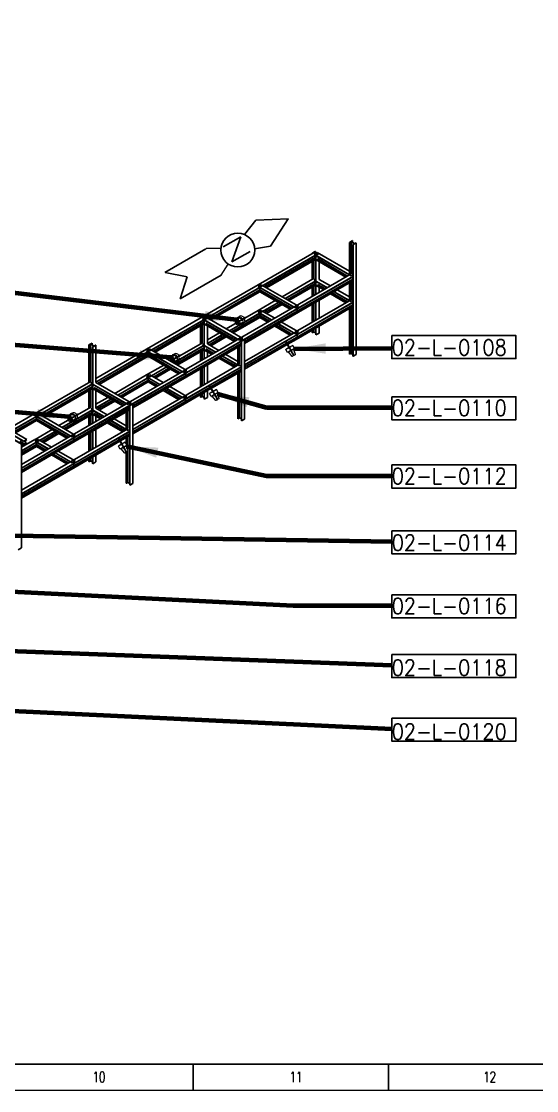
# Model space of a CAD drawing. Header units: inches. Extents: x 19 to 689223, y 34 to 210034.
# Drawn here: x 561533 to 610496, y 34 to 101603 of the extents above; entities that cross this region are included whole.
import ezdxf

# ---------------------------------------------------------------- set-up
doc = ezdxf.new("R2010")
doc.units = ezdxf.units.IN
doc.header["$MEASUREMENT"] = 0
doc.linetypes.add('LIGHTINGLAYOUTPROGRESSUNIT-EMBED 3_DWG$0$HIDDEN2', pattern=[0.1875, 0.125, -0.0625])
for name, color, linetype in [('_Auto', 7, 'Continuous'), ('Default', 7, 'Continuous'), ('LIGHTINGLAYOUTPROGRESSUNIT-EMBED 3_DWG$0$DwgTemplate', 7, 'Continuous')]:
    doc.layers.add(name, color=color, linetype=linetype)
doc.layers.add('Pipe Rack Lighting', color=1, linetype='Continuous', lineweight=5)
doc.styles.add('HZTXT', font='txt_qlt.shx', dxfattribs={"width": 0.7, "bigfont": 'hztxt.shx'})
doc.styles.get("Standard").update_dxf_attribs({"font": 'arial.ttf'})
doc.styles.add('TEG BORDER', font='txt_qlt.shx', dxfattribs={"width": 0.7, "bigfont": 'hztxt.shx'})
doc.dimstyles.new('ANSI_L', dxfattribs={"dimtxt": 0.18, "dimasz": 0.18, "dimexe": 0.18, "dimexo": 0.0625, "dimgap": 0.09, "dimtad": 0, "dimtih": 1, "dimtoh": 1, "dimdec": 4, "dimzin": 0, "dimdsep": 46, "dimtxsty": 'Standard', "dimcen": 0.09, "dimadec": 0, "dimazin": 0, "dimtfac": 1, "dimtdec": 4, "dimtofl": 0, "dimtmove": 0, "dimatfit": 3, "dimfxl": 1, "dimtolj": 1, "dimtzin": 0, "dimarcsym": 0})
doc.dimstyles.new('IED-Dimension-Metric_L', dxfattribs={"dimtxt": 0.18, "dimasz": 0.18, "dimexe": 0.18, "dimexo": 0.0625, "dimgap": 0.09, "dimtad": 0, "dimtih": 1, "dimtoh": 1, "dimdec": 4, "dimzin": 0, "dimdsep": 46, "dimtxsty": 'Standard', "dimcen": 0.09, "dimadec": 0, "dimazin": 0, "dimtfac": 1, "dimtdec": 4, "dimtofl": 0, "dimtmove": 0, "dimatfit": 3, "dimfxl": 1, "dimtolj": 1, "dimtzin": 0, "dimarcsym": 0})

# ---------------------------------------------------------------- blocks, each defined once
blk = doc.blocks.new('TEG BORDER A2')
at = {"linetype": 'Continuous'}
blk.add_line((5, 5), (489, 5), dxfattribs=at)
for p, q in [((371.25, 0), (371.25, 5)), ((408.37, 0), (408.37, 5))]:
    blk.add_line(p, q)
at = {"color": 5, "lineweight": 15}
blk.add_lwpolyline([(0, 420), (594, 420), (594, 0), (0, 0)], close=True, dxfattribs=at)
blk.add_lwpolyline([(5, 415), (589, 415), (589, 5), (5, 5)], close=True)
at = {"char_height": 2, "width": 2, "attachment_point": 7, "style": 'TEG BORDER'}
for s, insert in [('\\pi2.2204e-016;10', (352.17, 1.59)), ('\\pi0.3;11', (389.3, 1.59)), ('\\pi2.2204e-016;12', (426.42, 1.59))]:
    blk.add_mtext(s, dxfattribs=dict(at, insert=insert))

msp = doc.modelspace()

# ---------------------------------------------------------------- linework, layer by layer
at = {"layer": '_Auto', "color": 7, "linetype": 'Continuous'}
for points in [[(596721.8965, 71764.2332), (608530.9858, 71764.2332), (608530.9858, 69569.1112), (596721.8965, 69569.1112)], [(596721.8965, 65953.9299), (608530.9858, 65953.9299), (608530.9858, 63758.8079), (596721.8965, 63758.8079)], [(596721.8965, 59472.3964), (608530.9858, 59472.3964), (608530.9858, 57277.2745), (596721.8965, 57277.2745)], [(596721.8965, 53221.1282), (608530.9858, 53221.1282), (608530.9858, 51026.0062), (596721.8965, 51026.0062)], [(596721.8965, 47139.4434), (608530.9858, 47139.4434), (608530.9858, 44944.3214), (596721.8965, 44944.3214)], [(596721.8965, 41463.5717), (608530.9858, 41463.5717), (608530.9858, 39268.4498), (596721.8965, 39268.4498)], [(596721.8965, 35429.1308), (608530.9858, 35429.1308), (608530.9858, 33234.0089), (596721.8965, 33234.0089)]]:
    msp.add_lwpolyline(points, close=True, dxfattribs=at)
at = {"layer": 'Default', "color": 7, "linetype": 'Continuous'}
for p, q in [((582737.1411, 81355.2403), (583814.6758, 82710.3822)), ((583814.6758, 82710.3822), (586902.327, 82854.7018)), ((585216.2197, 80240.2801), (586897.9605, 82862.2648)), ((580716.1614, 80188.4271), (582371.6343, 81144.2148)), ((583701.3265, 79996.1569), (585216.2197, 80240.2801)), ((579063.6166, 80009.576), (575150.6808, 77750.4415)), ((579086.055, 80014.1565), (580501.1521, 80064.2915)), ((575202.7925, 77747.071), (577283.618, 77341.7534)), ((576617.6619, 75253.0005), (577283.618, 77341.7534)), ((580525.006, 77502.2821), (576620.5304, 75248.0321))]:
    msp.add_line(p, q, dxfattribs=at)
at = {"layer": 'Default', "color": 0, "linetype": 'Continuous'}
for p, q in [((582371.6343, 81144.2148), (581546.2149, 78750.7324)), ((581546.2149, 78750.7324), (583289.1924, 79757.0409))]:
    msp.add_line(p, q, dxfattribs=at)
msp.add_circle((582098.047, 79880.2861), 1607.4611, dxfattribs=at)
at = {"layer": 'LIGHTINGLAYOUTPROGRESSUNIT-EMBED 3_DWG$0$DwgTemplate', "color": 9, "linetype": 'Continuous'}
for p, q in [((592996.3334, 80775.4258), (592704.475, 80606.9213)), ((592704.475, 80606.9213), (592722.4355, 80596.5518)), ((592704.475, 80606.9213), (592704.475, 77507.9881)), ((592722.4355, 80596.5518), (592862.8643, 80677.6284)), ((592722.4355, 77518.3576), (592722.4355, 80596.5518)), ((592862.8643, 80677.6284), (593183.0104, 80492.7919)), ((592862.8643, 77615.7662), (592862.8643, 80677.6284)), ((592873.8651, 80683.9797), (593014.2939, 80765.0563)), ((593194.0112, 80499.1432), (592873.8651, 80683.9797)), ((593014.2939, 80765.0563), (592996.3334, 80775.4258)), ((593014.2939, 80602.9031), (593014.2939, 80765.0563)), ((593183.0104, 80492.7919), (593042.5817, 80411.7153)), ((593042.5817, 80411.7153), (593060.5422, 80401.3458)), ((593042.5817, 69797.2598), (593042.5817, 80411.7153)), ((593060.5422, 80401.3458), (593352.4005, 80569.8503)), ((593060.5422, 69786.8903), (593060.5422, 80401.3458)), ((593334.44, 80580.2198), (593194.0112, 80499.1432)), ((593352.4005, 80569.8503), (593334.44, 80580.2198)), ((593352.4005, 69955.3948), (593352.4005, 80569.8503)), ((589346.9747, 79652.0173), (584043.6739, 76590.1552)), ((589638.833, 79483.5128), (584335.5322, 76421.6507)), ((589492.9039, 79378.5216), (584499.4218, 76495.5334)), ((589460.7995, 79754.8051), (589168.9411, 79586.3006)), ((589168.9411, 79586.3006), (589168.9411, 79549.2296)), ((589168.9411, 79586.3006), (589186.9016, 79575.9311)), ((589186.9016, 79575.9311), (589327.3304, 79657.0077)), ((589186.9016, 79559.5991), (589186.9016, 79575.9311)), ((589327.3304, 79640.6757), (589327.3304, 79657.0077)), ((589327.3304, 79657.0077), (589647.4765, 79472.1712)), ((589338.3312, 79663.359), (589478.76, 79744.4356)), ((589658.4773, 79478.5225), (589338.3312, 79663.359)), ((589346.9747, 79483.5128), (589638.833, 79652.0173)), ((589346.9747, 79652.0173), (589638.833, 79483.5128)), ((589346.9747, 79483.5128), (592882.5086, 77442.2714)), ((589478.76, 79744.4356), (589460.7995, 79754.8051)), ((589478.76, 79582.2824), (589478.76, 79744.4356)), ((589581.2922, 79618.7961), (589478.76, 79677.9931)), ((589492.9039, 79378.5216), (592718.6189, 77516.1541)), ((589647.4765, 79472.1712), (589507.0478, 79391.0946)), ((589507.0478, 75661.9527), (589507.0478, 79391.0946)), ((589507.0478, 79391.0946), (589525.0083, 79380.7251)), ((589525.0083, 79380.7251), (589816.8666, 79549.2296)), ((589525.0083, 75672.3222), (589525.0083, 79380.7251)), ((589638.833, 79652.0173), (592704.475, 77882.0681)), ((589798.9061, 79559.5991), (589658.4773, 79478.5225)), ((589816.8666, 79549.2296), (589798.9061, 79559.5991)), ((589492.9039, 79171.0018), (584679.1392, 76391.7735)), ((589507.0478, 79017.0147), (584819.568, 76310.6969)), ((584837.5285, 76300.3274), (589492.9039, 78988.1097)), ((589168.9411, 78801.0697), (589168.9411, 77099.7399)), ((589186.9016, 77110.1094), (589186.9016, 78811.4392)), ((589327.3304, 77191.1859), (589327.3304, 78892.5158)), ((589352.4751, 79089.9253), (592398.4728, 77331.3177)), ((589492.9039, 79171.0018), (589507.0478, 79162.8359)), ((589492.9039, 78988.1097), (592380.5123, 77320.9482)), ((589665.437, 79071.3898), (592538.9016, 77412.3943)), ((589816.8666, 77099.7399), (589816.8666, 78801.0697)), ((589341.4743, 77199.3519), (586310.9234, 75449.6625)), ((592877.0082, 77607.6002), (587579.2078, 74548.9137)), ((593042.5817, 77366.1851), (587871.0661, 74380.4092)), ((593042.5817, 77345.4461), (587871.0661, 74359.6702)), ((593022.9374, 77523.348), (592882.5086, 77442.2714)), ((584038.1734, 76586.9795), (578740.373, 73528.293)), ((584330.0318, 76418.475), (579032.2313, 73359.7885)), ((584189.603, 76316.6594), (579196.121, 73433.6712)), ((584038.1734, 76586.9795), (584330.0318, 76418.475)), ((584335.5322, 76421.6507), (584043.6739, 76590.1552)), ((584043.6739, 76590.1552), (584043.6739, 76583.8038)), ((584043.6739, 76421.6507), (584335.5322, 76590.1552)), ((584043.6739, 76421.6507), (587579.2078, 74380.4092)), ((584189.603, 76316.6594), (584189.603, 76109.1397)), ((584189.603, 76316.6594), (587415.3181, 74454.292)), ((584335.5322, 76590.1552), (587871.0661, 74548.9137)), ((589507.0478, 76957.9368), (586602.7817, 75281.158)), ((589492.9039, 76929.0318), (586620.7422, 75270.7885)), ((589492.9039, 76721.5121), (586800.4596, 75167.0287)), ((589507.0478, 76567.5249), (586940.8883, 75085.9521)), ((586958.8488, 75075.5826), (589492.9039, 76538.6199)), ((593028.4378, 77129.7604), (587730.6373, 74071.0739)), ((593042.5817, 76975.7732), (587871.0661, 73989.9973)), ((587871.0661, 73969.2583), (593042.5817, 76955.0342)), ((589168.9411, 76351.58), (589168.9411, 75466.7467)), ((589186.9016, 75477.1162), (589186.9016, 76361.9495)), ((589327.3304, 75558.1928), (589327.3304, 76443.026)), ((589346.9747, 77034.0231), (589487.4035, 77115.0997)), ((589346.9747, 77034.0231), (590615.2591, 76301.7788)), ((589352.4751, 76640.4355), (590277.1525, 76106.5728)), ((589492.9039, 76929.0318), (590597.2986, 76291.4093)), ((589492.9039, 76721.5121), (589507.0478, 76713.3461)), ((589492.9039, 76538.6199), (590259.192, 76096.2033)), ((589665.437, 76621.9), (590417.5812, 76187.6494)), ((589816.8666, 77099.7399), (590907.1174, 76470.2832)), ((589816.8666, 75840.8266), (589816.8666, 76351.58)), ((592704.475, 76759.8282), (592704.475, 75058.4984)), ((592722.4355, 75068.8679), (592722.4355, 76770.1977)), ((592862.8643, 75166.2765), (592862.8643, 76851.2743)), ((584189.603, 76109.1397), (579375.8384, 73329.9114)), ((584330.0318, 76028.0631), (579516.2671, 73248.8348)), ((579534.2276, 73238.4653), (584189.603, 75926.2475)), ((584049.1743, 76028.0631), (587095.172, 74269.4555)), ((584189.603, 76109.1397), (584330.0318, 76028.0631)), ((584189.603, 76109.1397), (587235.6007, 74350.5321)), ((584189.603, 75926.2475), (587077.2114, 74259.086)), ((590907.1174, 75722.1233), (592380.5123, 74871.4584)), ((590925.0779, 75732.4929), (592398.4728, 74881.8279)), ((591065.5067, 75813.5694), (592538.9016, 74962.9045)), ((591245.2241, 75917.3293), (592718.6189, 75066.6644)), ((591263.1846, 75927.6988), (592882.5086, 74992.7817)), ((591555.0429, 76096.2033), (592704.475, 75432.5783)), ((587573.7073, 74545.738), (582275.9069, 71487.0515)), ((587865.5657, 74377.2336), (582567.7652, 71318.547)), ((587865.5657, 74356.4945), (582731.6549, 71392.4298)), ((585662.9979, 75075.5826), (584043.6739, 74140.6654)), ((585954.8562, 74907.0781), (584335.5322, 73972.1609)), ((585972.8167, 74896.7086), (584499.4218, 74046.0437)), ((586152.5341, 74792.9487), (584679.1392, 73942.2838)), ((586292.9628, 74711.8721), (584819.568, 73861.2072)), ((584837.5285, 73850.8377), (586310.9234, 74701.5026)), ((587573.7073, 74545.738), (587865.5657, 74377.2336)), ((592877.0082, 75158.1105), (587579.2078, 72099.424)), ((587871.0661, 74380.4092), (587579.2078, 74548.9137)), ((587871.0661, 74548.9137), (587579.2078, 74380.4092)), ((587725.1369, 74275.418), (587725.1369, 74067.8982)), ((593028.4378, 74680.2706), (587730.6373, 71621.5841)), ((587730.6373, 74071.0739), (587730.6373, 74278.5936)), ((587865.5657, 74377.2336), (587865.5657, 74356.4945)), ((587865.5657, 74362.8459), (587871.0661, 74359.6702)), ((593042.5817, 74916.6954), (587871.0661, 71930.9195)), ((593042.5817, 74895.9564), (587871.0661, 71910.1805)), ((593042.5817, 74526.2835), (587871.0661, 71540.5076)), ((587871.0661, 71519.7685), (593042.5817, 74505.5445)), ((587871.0661, 74359.6702), (587871.0661, 74380.4092)), ((589168.9411, 74718.5868), (589168.9411, 73017.2569)), ((589186.9016, 73027.6265), (589186.9016, 74728.9563)), ((589327.3304, 73108.703), (589327.3304, 74810.0329)), ((589507.0478, 73212.4629), (589507.0478, 74913.7928)), ((589525.0083, 73222.8324), (589525.0083, 74924.1623)), ((589816.8666, 73391.3369), (589816.8666, 75092.6667)), ((592704.475, 74310.3385), (592704.475, 69992.4658)), ((592722.4355, 69982.0963), (592722.4355, 74320.708)), ((592862.8643, 70063.1728), (592862.8643, 74401.7846)), ((593022.9374, 75073.8582), (592882.5086, 74992.7817)), ((578740.373, 73528.293), (573437.0721, 70466.4308)), ((579032.2313, 73359.7885), (573728.9305, 70297.9263)), ((578886.3022, 73254.7972), (573892.8201, 70371.809)), ((578854.1977, 73631.0807), (578562.3394, 73462.5762)), ((578562.3394, 73462.5762), (578580.2999, 73452.2067)), ((578562.3394, 73462.5762), (578562.3394, 73425.5052)), ((578580.2999, 73452.2067), (578720.7287, 73533.2833)), ((578580.2999, 73435.8747), (578580.2999, 73452.2067)), ((578720.7287, 73533.2833), (579040.8748, 73348.4468)), ((578720.7287, 73516.9513), (578720.7287, 73533.2833)), ((578731.7295, 73539.6346), (578872.1583, 73620.7112)), ((579051.8756, 73354.7982), (578731.7295, 73539.6346)), ((578740.373, 73359.7885), (579032.2313, 73528.293)), ((579032.2313, 73359.7885), (578740.373, 73528.293)), ((578740.373, 73528.293), (579032.2313, 73359.7885)), ((578740.373, 73359.7885), (582275.9069, 71318.547)), ((578872.1583, 73620.7112), (578854.1977, 73631.0807)), ((578872.1583, 73604.3792), (578872.1583, 73620.7112)), ((578886.3022, 73254.7972), (582112.0172, 71392.4298)), ((579040.8748, 73348.4468), (578900.4461, 73267.3703)), ((578900.4461, 69538.2283), (578900.4461, 73267.3703)), ((578900.4461, 73267.3703), (578918.4066, 73257.0008)), ((578918.4066, 73257.0008), (579210.2649, 73425.5052)), ((578918.4066, 69548.5978), (578918.4066, 73257.0008)), ((579032.2313, 73528.293), (582567.7652, 71487.0515)), ((579192.3044, 73435.8747), (579051.8756, 73354.7982)), ((579210.2649, 73425.5052), (579192.3044, 73435.8747)), ((584038.1734, 74137.4897), (581007.6225, 72387.8003)), ((584330.0318, 73968.9853), (581299.4808, 72219.2959)), ((584189.603, 73867.1697), (581317.4413, 72208.9264)), ((584189.603, 73659.6499), (581497.1587, 72105.1665)), ((584330.0318, 73578.5733), (581637.5875, 72024.0899)), ((581655.548, 72013.7204), (584189.603, 73476.7577)), ((587725.1369, 74067.8982), (582745.7988, 71193.076)), ((587865.5657, 73986.8216), (582745.7988, 71030.9229)), ((582745.7988, 71010.1838), (587865.5657, 73966.0826)), ((584038.1734, 74137.4897), (584330.0318, 73968.9853)), ((584335.5322, 73972.1609), (584043.6739, 74140.6654)), ((584043.6739, 74140.6654), (584043.6739, 74134.3141)), ((584043.6739, 73972.1609), (584335.5322, 74140.6654)), ((584043.6739, 73972.1609), (585311.9583, 73239.9166)), ((584049.1743, 73578.5733), (584973.8516, 73044.7106)), ((584189.603, 73867.1697), (584189.603, 73659.6499)), ((584189.603, 73867.1697), (585293.9977, 73229.5471)), ((584189.603, 73659.6499), (584330.0318, 73578.5733)), ((584189.603, 73659.6499), (585114.2804, 73125.7872)), ((584189.603, 73476.7577), (584955.8911, 73034.3411)), ((584335.5322, 74140.6654), (585603.8166, 73408.4211)), ((587725.1369, 74067.8982), (587865.5657, 73986.8216)), ((587871.0661, 73989.9973), (587730.6373, 74071.0739)), ((587865.5657, 73986.8216), (587865.5657, 73966.0826)), ((587865.5657, 73972.4339), (587871.0661, 73969.2583)), ((587871.0661, 73969.2583), (587871.0661, 73989.9973)), ((578886.3022, 73047.2775), (574072.5375, 70268.0492)), ((578900.4461, 72893.2903), (574212.9663, 70186.9726)), ((574230.9268, 70176.6031), (578886.3022, 72864.3853)), ((578562.3394, 72677.3453), (578562.3394, 70976.0155)), ((578580.2999, 70986.385), (578580.2999, 72687.7148)), ((578720.7287, 71067.4616), (578720.7287, 72768.7914)), ((578745.8734, 72966.2009), (581791.8711, 71207.5933)), ((578886.3022, 73047.2775), (578900.4461, 73039.1115)), ((578886.3022, 72864.3853), (581773.9106, 71197.2238)), ((579058.8353, 72947.6654), (581932.2998, 71288.6699)), ((579210.2649, 70976.0155), (579210.2649, 72677.3453)), ((585603.8166, 72660.2612), (587077.2114, 71809.5962)), ((585621.7771, 72670.6307), (587095.172, 71819.9658)), ((585762.2058, 72751.7073), (587235.6007, 71901.0423)), ((585941.9232, 72855.4671), (587415.3181, 72004.8022)), ((585959.8837, 72865.8366), (587579.2078, 71930.9195)), ((586251.7421, 73034.3411), (587871.0661, 72099.424)), ((589168.9411, 72269.097), (589168.9411, 72033.7072)), ((589186.9016, 72023.3377), (589186.9016, 72279.4666)), ((589327.3304, 72104.4143), (589327.3304, 72360.5431)), ((589507.0478, 71838.5012), (589507.0478, 72464.303)), ((589525.0083, 71828.1317), (589525.0083, 72474.6725)), ((589816.8666, 71996.6362), (589816.8666, 72643.177)), ((582275.9069, 71487.0515), (576972.606, 68425.1893)), ((582567.7652, 71318.547), (577264.4644, 68256.6849)), ((582435.98, 71221.7218), (577264.4644, 68235.9458)), ((580359.697, 72013.7204), (579210.2649, 71350.0954)), ((580651.5553, 71845.2159), (579210.2649, 71013.0865)), ((580669.5159, 71834.8464), (579210.2649, 70992.3475)), ((580849.2332, 71731.0865), (579375.8384, 70880.4216)), ((580989.662, 71650.0099), (579516.2671, 70799.345)), ((579534.2276, 70788.9755), (581007.6225, 71639.6404)), ((582389.7316, 71589.8393), (582097.8733, 71421.3348)), ((582097.8733, 71421.3348), (582097.8733, 71384.2638)), ((582097.8733, 71421.3348), (582115.8338, 71410.9653)), ((582115.8338, 71410.9653), (582256.2626, 71492.0418)), ((582115.8338, 71394.6333), (582115.8338, 71410.9653)), ((582256.2626, 71492.0418), (582576.4087, 71307.2054)), ((582267.2634, 71498.3932), (582407.6922, 71579.4697)), ((582587.4095, 71313.5567), (582267.2634, 71498.3932)), ((582567.7652, 71487.0515), (582275.9069, 71318.547)), ((582567.7652, 71318.547), (582275.9069, 71487.0515)), ((582275.9069, 71487.0515), (582567.7652, 71318.547)), ((582407.6922, 71579.4697), (582389.7316, 71589.8393)), ((582576.4087, 71307.2054), (582435.98, 71226.1288)), ((582435.98, 71226.1288), (582453.9405, 71215.7593)), ((582435.98, 63673.5354), (582435.98, 71226.1288)), ((582453.9405, 71215.7593), (582745.7988, 71384.2638)), ((582453.9405, 63663.1659), (582453.9405, 71215.7593)), ((582727.8383, 71394.6333), (582587.4095, 71313.5567)), ((582745.7988, 71384.2638), (582727.8383, 71394.6333)), ((587573.7073, 72096.2483), (582745.7988, 69308.854)), ((587865.5657, 71927.7438), (582745.7988, 68971.845)), ((587865.5657, 71907.0048), (582745.7988, 68951.106)), ((582745.7988, 63831.6704), (582745.7988, 71384.2638)), ((587725.1369, 71618.4085), (586775.3882, 71070.0708)), ((587865.5657, 71537.3319), (586845.6026, 70948.4559)), ((586854.5829, 70932.9017), (587865.5657, 71516.5929)), ((587573.7073, 72096.2483), (587865.5657, 71927.7438)), ((587871.0661, 71930.9195), (587579.2078, 72099.424)), ((587871.0661, 72099.424), (587579.2078, 71930.9195)), ((587725.1369, 71825.9282), (587725.1369, 71618.4085)), ((587725.1369, 71618.4085), (587865.5657, 71537.3319)), ((587730.6373, 71621.5841), (587730.6373, 71829.1039)), ((587871.0661, 71540.5076), (587730.6373, 71621.5841)), ((587865.5657, 71927.7438), (587865.5657, 71907.0048)), ((587865.5657, 71913.3561), (587871.0661, 71910.1805)), ((587865.5657, 71537.3319), (587865.5657, 71516.5929)), ((587865.5657, 71522.9442), (587871.0661, 71519.7685)), ((587871.0661, 71910.1805), (587871.0661, 71930.9195)), ((587871.0661, 71519.7685), (587871.0661, 71540.5076)), ((589186.9016, 72023.3377), (589168.9411, 72033.7072)), ((589327.3304, 72104.4143), (589186.9016, 72023.3377)), ((589507.0478, 72000.6544), (589327.3304, 72104.4143)), ((589525.0083, 71828.1317), (589507.0478, 71838.5012)), ((589816.8666, 71996.6362), (589525.0083, 71828.1317)), ((568247.596, 71038.7041), (567955.7377, 70870.1996)), ((567955.7377, 70870.1996), (567973.6982, 70859.8301)), ((567955.7377, 70870.1996), (567955.7377, 67301.7809)), ((567973.6982, 70859.8301), (568114.127, 70940.9067)), ((567973.6982, 67312.1504), (567973.6982, 70859.8301)), ((568114.127, 67393.227), (568114.127, 70940.9067)), ((568114.127, 70940.9067), (568434.2731, 70756.0702)), ((568125.1278, 70947.258), (568265.5565, 71028.3346)), ((568445.2739, 70762.4215), (568125.1278, 70947.258)), ((568265.5565, 71028.3346), (568247.596, 71038.7041)), ((568265.5565, 70866.1814), (568265.5565, 71028.3346)), ((568434.2731, 70756.0702), (568293.8443, 70674.9936)), ((568293.8443, 70674.9936), (568311.8049, 70664.6241)), ((568293.8443, 63414.5039), (568293.8443, 70674.9936)), ((568311.8049, 70664.6241), (568603.6632, 70833.1286)), ((568311.8049, 63424.8734), (568311.8049, 70664.6241)), ((568585.7027, 70843.4981), (568445.2739, 70762.4215)), ((568603.6632, 70833.1286), (568585.7027, 70843.4981)), ((568603.6632, 67301.7809), (568603.6632, 70833.1286)), ((573431.5717, 70463.2551), (568603.6632, 67675.8608)), ((573723.4301, 70294.7507), (568603.6632, 67338.8519)), ((573583.0013, 70192.9351), (568603.6632, 67318.1129)), ((573431.5717, 70463.2551), (573723.4301, 70294.7507)), ((573437.0721, 70297.9263), (573728.9305, 70466.4308)), ((573437.0721, 70466.4308), (573437.0721, 70460.0795)), ((573728.9305, 70297.9263), (573437.0721, 70466.4308)), ((573437.0721, 70297.9263), (576972.606, 68256.6849)), ((573583.0013, 70192.9351), (573583.0013, 69985.4153)), ((573583.0013, 70192.9351), (576808.7164, 68330.5676)), ((573728.9305, 70466.4308), (577264.4644, 68425.1893)), ((578734.8726, 71075.6276), (575704.3216, 69325.9382)), ((578900.4461, 70834.2125), (575996.18, 69157.4337)), ((578886.3022, 70805.3075), (576014.1405, 69147.0642)), ((578886.3022, 70597.7877), (576193.8579, 69043.3043)), ((578900.4461, 70443.8006), (576334.2866, 68962.2277)), ((576352.2471, 68951.8582), (578886.3022, 70414.8956)), ((582421.8361, 71006.036), (577124.0356, 67947.3495)), ((582435.98, 70852.0489), (577264.4644, 67866.2729)), ((577264.4644, 67845.5339), (582435.98, 70831.3098)), ((578562.3394, 70227.8556), (578562.3394, 69343.0223)), ((578580.2999, 69353.3918), (578580.2999, 70238.2251)), ((578720.7287, 69434.4684), (578720.7287, 70319.3017)), ((578757.0766, 70900.6549), (578897.5054, 70981.7315)), ((578757.0766, 70900.6549), (580008.6574, 70178.0544)), ((578757.0766, 70510.243), (578897.5054, 70591.3196)), ((578757.0766, 70510.243), (579670.5508, 69982.8484)), ((578886.3022, 70805.3075), (579990.6969, 70167.6849)), ((578886.3022, 70414.8956), (579652.5902, 69972.4789)), ((578897.5054, 70591.3196), (578897.5054, 70798.8393)), ((578897.5054, 70591.3196), (578900.4461, 70589.6218)), ((579058.8353, 70498.1757), (579810.9795, 70063.925)), ((579210.2649, 70976.0155), (580300.5157, 70346.5589)), ((579210.2649, 69717.1023), (579210.2649, 70227.8556)), ((582097.8733, 70636.1039), (582097.8733, 68934.774)), ((582115.8338, 68945.1436), (582115.8338, 70646.4734)), ((582256.2626, 69042.5521), (582256.2626, 70727.55)), ((586720.3956, 71038.3208), (582745.7988, 68743.5863)), ((586790.61, 70916.7059), (582745.7988, 68581.4331)), ((582745.7988, 68560.6941), (586799.5902, 70901.1517)), ((573583.0013, 69985.4153), (568769.2367, 67206.187)), ((573723.4301, 69904.3387), (568909.6654, 67125.1104)), ((568927.6259, 67114.7409), (573583.0013, 69802.5231)), ((573442.5725, 69904.3387), (576488.5702, 68145.7311)), ((573583.0013, 69985.4153), (573723.4301, 69904.3387)), ((573583.0013, 69985.4153), (576628.999, 68226.8077)), ((573583.0013, 69802.5231), (576470.6097, 68135.3616)), ((580300.5157, 69598.399), (581773.9106, 68747.7341)), ((580318.4762, 69608.7685), (581791.8711, 68758.1036)), ((580458.905, 69689.8451), (581932.2998, 68839.1802)), ((580638.6224, 69793.605), (582112.0172, 68942.94)), ((580656.5829, 69803.9745), (582275.9069, 68869.0573)), ((580948.4412, 69972.4789), (582097.8733, 69308.854)), ((592722.4355, 69982.0963), (592704.475, 69992.4658)), ((592862.8643, 70063.1728), (592722.4355, 69982.0963)), ((593042.5817, 69959.413), (592862.8643, 70063.1728)), ((593060.5422, 69786.8903), (593042.5817, 69797.2598)), ((593352.4005, 69955.3948), (593060.5422, 69786.8903)), ((576967.1056, 68422.0137), (571669.3052, 65363.3272)), ((577258.964, 68253.5092), (571961.1635, 65194.8227)), ((577258.964, 68232.7702), (572125.0532, 65268.7054)), ((575056.3962, 68951.8582), (573437.0721, 68016.9411)), ((575348.2545, 68783.3537), (573728.9305, 67848.4366)), ((575366.215, 68772.9842), (573892.8201, 67922.3193)), ((575545.9324, 68669.2244), (574072.5375, 67818.5594)), ((575686.3611, 68588.1478), (574212.9663, 67737.4829)), ((574230.9268, 67727.1133), (575704.3216, 68577.7783)), ((576967.1056, 68422.0137), (577258.964, 68253.5092)), ((582270.4065, 69034.3861), (576972.606, 65975.6996)), ((577264.4644, 68425.1893), (576972.606, 68256.6849)), ((577264.4644, 68256.6849), (576972.606, 68425.1893)), ((577118.5352, 68151.6936), (577118.5352, 67944.1739)), ((577124.0356, 67947.3495), (577124.0356, 68154.8693)), ((577258.964, 68253.5092), (577258.964, 68232.7702)), ((577258.964, 68239.1215), (577264.4644, 68235.9458)), ((582435.98, 68792.971), (577264.4644, 65807.1951)), ((582435.98, 68772.232), (577264.4644, 65786.4561)), ((577264.4644, 68235.9458), (577264.4644, 68256.6849)), ((578562.3394, 68594.8624), (578562.3394, 66893.5326)), ((578580.2999, 66903.9021), (578580.2999, 68605.2319)), ((578720.7287, 66984.9787), (578720.7287, 68686.3085)), ((578900.4461, 67088.7386), (578900.4461, 68790.0684)), ((578918.4066, 67099.1081), (578918.4066, 68800.4379)), ((579210.2649, 67267.6125), (579210.2649, 68968.9424)), ((582421.8361, 68556.5463), (579527.5437, 66885.5258)), ((582435.98, 68402.5591), (579597.7581, 66763.911)), ((579606.7384, 66748.3567), (582435.98, 68381.8201)), ((582097.8733, 68186.6141), (582097.8733, 63868.7414)), ((582115.8338, 63858.3719), (582115.8338, 68196.9837)), ((582256.2626, 63939.4485), (582256.2626, 68278.0602)), ((582416.3357, 68950.1339), (582275.9069, 68869.0573)), ((568128.2709, 67401.393), (562830.4704, 64342.7064)), ((568293.8443, 67159.9779), (563122.3287, 64174.202)), ((568279.7004, 67131.0729), (563286.2184, 64248.0847)), ((568133.7713, 67236.0641), (568274.2, 67317.1407)), ((568133.7713, 67236.0641), (571669.3052, 65194.8227)), ((568279.7004, 67131.0729), (571505.4155, 65268.7054)), ((568603.6632, 67301.7809), (571961.1635, 65363.3272)), ((573431.5717, 68013.7654), (570401.0208, 66264.076)), ((573723.4301, 67845.2609), (570692.8791, 66095.5715)), ((573583.0013, 67743.4453), (570710.8396, 66085.202)), ((573583.0013, 67535.9256), (570890.557, 65981.4421)), ((573723.4301, 67454.849), (571030.9858, 65900.3655)), ((571048.9463, 65889.996), (573583.0013, 67353.0334)), ((577118.5352, 67944.1739), (572139.1971, 65069.3517)), ((577258.964, 67863.0973), (572139.1971, 64907.1985)), ((572139.1971, 64886.4595), (577258.964, 67842.3583)), ((573431.5717, 68013.7654), (573723.4301, 67845.2609)), ((573728.9305, 67848.4366), (573437.0721, 68016.9411)), ((573437.0721, 68016.9411), (573437.0721, 68010.5897)), ((573437.0721, 67848.4366), (573728.9305, 68016.9411)), ((573437.0721, 67848.4366), (574705.3565, 67116.1922)), ((573442.5725, 67454.849), (574367.2499, 66920.9863)), ((573583.0013, 67743.4453), (574687.396, 67105.8227)), ((573583.0013, 67743.4453), (573583.0013, 67535.9256)), ((573583.0013, 67535.9256), (574507.6786, 67002.0628)), ((573583.0013, 67535.9256), (573723.4301, 67454.849)), ((573583.0013, 67353.0334), (574349.2894, 66910.6168)), ((573728.9305, 68016.9411), (574997.2149, 67284.6967)), ((577118.5352, 67944.1739), (577258.964, 67863.0973)), ((577264.4644, 67866.2729), (577124.0356, 67947.3495)), ((577258.964, 67863.0973), (577258.964, 67842.3583)), ((577258.964, 67848.7096), (577264.4644, 67845.5339)), ((577264.4644, 67845.5339), (577264.4644, 67866.2729)), ((568279.7004, 66923.5531), (563465.9358, 64144.3248)), ((568293.8443, 66769.566), (563606.3646, 64063.2482)), ((563624.3251, 64052.8787), (568279.7004, 66740.661)), ((567955.7377, 66553.621), (567955.7377, 64852.2911)), ((567973.6982, 64862.6606), (567973.6982, 66563.9905)), ((568114.127, 64943.7372), (568114.127, 66645.0671)), ((568139.2717, 66842.4766), (571185.2694, 65083.869)), ((568279.7004, 66923.5531), (568293.8443, 66915.3871)), ((568279.7004, 66740.661), (571167.3089, 65073.4995)), ((568452.2336, 66823.9411), (571325.6981, 65164.9455)), ((568603.6632, 64852.2911), (568603.6632, 66553.621)), ((574997.2149, 66536.5368), (576470.6097, 65685.8719)), ((575015.1754, 66546.9063), (576488.5702, 65696.2414)), ((575155.6041, 66627.9829), (576628.999, 65777.318)), ((575335.3215, 66731.7428), (576808.7164, 65881.0779)), ((575353.282, 66742.1123), (576972.606, 65807.1951)), ((575645.1403, 66910.6168), (577264.4644, 65975.6996)), ((579472.5511, 66853.7758), (577124.0356, 65497.8598)), ((579542.7655, 66732.161), (577264.4644, 65416.7832)), ((577264.4644, 65396.0442), (579551.7457, 66716.6067)), ((578562.3394, 66145.3727), (578562.3394, 65909.9829)), ((578580.2999, 65899.6133), (578580.2999, 66155.7422)), ((578720.7287, 65980.6899), (578720.7287, 66236.8188)), ((578900.4461, 65714.7769), (578900.4461, 66340.5787)), ((578918.4066, 65704.4074), (578918.4066, 66350.9482)), ((579210.2649, 65872.9119), (579210.2649, 66519.4526)), ((571669.3052, 65363.3272), (566366.0043, 62301.465)), ((571961.1635, 65194.8227), (566657.8627, 62132.9605)), ((571829.3782, 65097.9974), (566657.8627, 62112.2215)), ((569753.0953, 65889.996), (568603.6632, 65226.3711)), ((570044.9536, 65721.4916), (568603.6632, 64889.3621)), ((570062.9141, 65711.122), (568603.6632, 64868.6231)), ((570242.6315, 65607.3622), (568769.2367, 64756.6973)), ((570383.0603, 65526.2856), (568909.6654, 64675.6207)), ((568927.6259, 64665.2512), (570401.0208, 65515.9161)), ((571783.1299, 65466.1149), (571491.2716, 65297.6104)), ((571491.2716, 65297.6104), (571491.2716, 65260.5394)), ((571491.2716, 65297.6104), (571509.2321, 65287.2409)), ((571509.2321, 65287.2409), (571649.6609, 65368.3175)), ((571509.2321, 65270.9089), (571509.2321, 65287.2409)), ((571649.6609, 65368.3175), (571969.807, 65183.481)), ((571660.6617, 65374.6688), (571801.0904, 65455.7454)), ((571980.8078, 65189.8324), (571660.6617, 65374.6688)), ((571961.1635, 65194.8227), (571669.3052, 65363.3272)), ((571961.1635, 65363.3272), (571669.3052, 65194.8227)), ((571669.3052, 65363.3272), (571961.1635, 65194.8227)), ((571801.0904, 65455.7454), (571783.1299, 65466.1149)), ((571969.807, 65183.481), (571829.3782, 65102.4045)), ((571829.3782, 65102.4045), (571847.3388, 65092.035)), ((571829.3782, 57549.8111), (571829.3782, 65102.4045)), ((571847.3388, 65092.035), (572139.1971, 65260.5394)), ((571847.3388, 57539.4416), (571847.3388, 65092.035)), ((572121.2366, 65270.9089), (571980.8078, 65189.8324)), ((572139.1971, 65260.5394), (572121.2366, 65270.9089)), ((576967.1056, 65972.5239), (572139.1971, 63185.1296)), ((577258.964, 65804.0195), (572139.1971, 62848.1207)), ((577258.964, 65783.2804), (572139.1971, 62827.3817)), ((577118.5352, 65494.6841), (572139.1971, 62619.8619)), ((577258.964, 65413.6075), (572139.1971, 62457.7088)), ((572139.1971, 62436.9697), (577258.964, 65392.8685)), ((572139.1971, 57707.9461), (572139.1971, 65260.5394)), ((576967.1056, 65972.5239), (577258.964, 65804.0195)), ((577264.4644, 65807.1951), (576972.606, 65975.6996)), ((577264.4644, 65975.6996), (576972.606, 65807.1951)), ((577118.5352, 65702.2039), (577118.5352, 65494.6841)), ((577118.5352, 65494.6841), (577258.964, 65413.6075)), ((577124.0356, 65497.8598), (577124.0356, 65705.3795)), ((577264.4644, 65416.7832), (577124.0356, 65497.8598)), ((577258.964, 65804.0195), (577258.964, 65783.2804)), ((577258.964, 65789.6318), (577264.4644, 65786.4561)), ((577258.964, 65413.6075), (577258.964, 65392.8685)), ((577258.964, 65399.2198), (577264.4644, 65396.0442)), ((577264.4644, 65786.4561), (577264.4644, 65807.1951)), ((577264.4644, 65396.0442), (577264.4644, 65416.7832)), ((578580.2999, 65899.6133), (578562.3394, 65909.9829)), ((578720.7287, 65980.6899), (578580.2999, 65899.6133)), ((578900.4461, 65876.9301), (578720.7287, 65980.6899)), ((578918.4066, 65704.4074), (578900.4461, 65714.7769)), ((579210.2649, 65872.9119), (578918.4066, 65704.4074)), ((562824.97, 64339.5308), (560324.7492, 62896.0276)), ((563116.8283, 64171.0263), (560616.6075, 62727.5231)), ((562976.3996, 64069.2107), (560634.568, 62717.1536)), ((562824.97, 64339.5308), (563116.8283, 64171.0263)), ((562830.4704, 64174.202), (563122.3287, 64342.7064)), ((562830.4704, 64342.7064), (562830.4704, 64336.3551)), ((563122.3287, 64174.202), (562830.4704, 64342.7064)), ((562830.4704, 64174.202), (566366.0043, 62132.9605)), ((562976.3996, 64069.2107), (562976.3996, 63861.691)), ((562976.3996, 64069.2107), (566202.1147, 62206.8432)), ((563122.3287, 64342.7064), (566657.8627, 62301.465)), ((568128.2709, 64951.9032), (565097.7199, 63202.2138)), ((568293.8443, 64710.4881), (565389.5783, 63033.7093)), ((568279.7004, 64681.5831), (565407.5388, 63023.3398)), ((568279.7004, 64474.0634), (565587.2561, 62919.5799)), ((568293.8443, 64320.0762), (565727.6849, 62838.5034)), ((565745.6454, 62828.1339), (568279.7004, 64291.1712)), ((571815.2343, 64882.3117), (566517.4339, 61823.6252)), ((571829.3782, 64728.3245), (566657.8627, 61742.5486)), ((566657.8627, 61721.8096), (571829.3782, 64707.5855)), ((567955.7377, 64104.1312), (567955.7377, 63219.298)), ((567973.6982, 63229.6675), (567973.6982, 64114.5007)), ((568114.127, 63310.7441), (568114.127, 64195.5773)), ((568150.4749, 64776.9305), (568290.9037, 64858.0071)), ((568150.4749, 64776.9305), (569402.0557, 64054.3301)), ((568150.4749, 64386.5186), (568290.9037, 64467.5952)), ((568150.4749, 64386.5186), (569063.949, 63859.1241)), ((568279.7004, 64681.5831), (569384.0952, 64043.9605)), ((568279.7004, 64291.1712), (569045.9885, 63848.7546)), ((568290.9037, 64467.5952), (568290.9037, 64675.115)), ((568290.9037, 64467.5952), (568293.8443, 64465.8974)), ((568452.2336, 64374.4513), (569204.3778, 63940.2007)), ((568603.6632, 64852.2911), (569693.914, 64222.8345)), ((568603.6632, 63593.3779), (568603.6632, 64104.1312)), ((571491.2716, 64512.3795), (571491.2716, 62811.0497)), ((571509.2321, 62821.4192), (571509.2321, 64522.749)), ((571649.6609, 62918.8277), (571649.6609, 64603.8256)), ((562976.3996, 63861.691), (560814.2854, 62613.3937)), ((563116.8283, 63780.6144), (560954.7141, 62532.3171)), ((560972.6746, 62521.9476), (562976.3996, 63678.7988)), ((562835.9708, 63780.6144), (565881.9685, 62022.0068)), ((562976.3996, 63861.691), (563116.8283, 63780.6144)), ((562976.3996, 63861.691), (566022.3973, 62103.0834)), ((562976.3996, 63678.7988), (565864.008, 62011.6373)), ((569693.914, 63474.6746), (571167.3089, 62624.0097)), ((569711.8745, 63485.0441), (571185.2694, 62634.3792)), ((569852.3033, 63566.1207), (571325.6981, 62715.4558)), ((570032.0206, 63669.8806), (571505.4155, 62819.2157)), ((570049.9812, 63680.2501), (571669.3052, 62745.3329)), ((570341.8395, 63848.7546), (571491.2716, 63185.1296)), ((582115.8338, 63858.3719), (582097.8733, 63868.7414)), ((582256.2626, 63939.4485), (582115.8338, 63858.3719)), ((582435.98, 63835.6886), (582256.2626, 63939.4485)), ((582453.9405, 63663.1659), (582435.98, 63673.5354)), ((582745.7988, 63831.6704), (582453.9405, 63663.1659)), ((560002.0433, 62745.3329), (561769.8103, 61724.7122)), ((560002.0433, 62724.5939), (561769.8103, 61703.9732)), ((560002.0433, 62354.921), (561769.8103, 61334.3003)), ((560002.0433, 62334.182), (561769.8103, 61313.5613)), ((560293.9016, 62913.8374), (562061.6686, 61893.2167)), ((566360.5039, 62298.2893), (561532.5954, 59510.895)), ((566652.3622, 62129.7848), (561532.5954, 59173.8861)), ((566652.3622, 62109.0458), (561532.5954, 59153.1471)), ((564449.7944, 62828.1339), (562830.4704, 61893.2167)), ((564741.6528, 62659.6294), (563122.3287, 61724.7122)), ((564759.6133, 62649.2599), (563286.2184, 61798.595)), ((564939.3307, 62545.5), (563465.9358, 61694.8351)), ((565079.7594, 62464.4234), (563606.3646, 61613.7585)), ((563624.3251, 61603.389), (565097.7199, 62454.0539)), ((566360.5039, 62298.2893), (566652.3622, 62129.7848)), ((571663.8048, 62910.6618), (566366.0043, 59851.9752)), ((566657.8627, 62301.465), (566366.0043, 62132.9605)), ((566657.8627, 62132.9605), (566366.0043, 62301.465)), ((566511.9335, 62027.9693), (566511.9335, 61820.4495)), ((566517.4339, 61823.6252), (566517.4339, 62031.1449)), ((566652.3622, 62129.7848), (566652.3622, 62109.0458)), ((566652.3622, 62115.3972), (566657.8627, 62112.2215)), ((571829.3782, 62669.2467), (566657.8627, 59683.4708)), ((571829.3782, 62648.5077), (566657.8627, 59662.7318)), ((566657.8627, 62112.2215), (566657.8627, 62132.9605)), ((567955.7377, 62471.1381), (567955.7377, 60769.8082)), ((567973.6982, 60780.1777), (567973.6982, 62481.5076)), ((568114.127, 60861.2543), (568114.127, 62562.5842)), ((568293.8443, 60965.0142), (568293.8443, 62666.344)), ((568311.8049, 60975.3837), (568311.8049, 62676.7135)), ((568603.6632, 61143.8882), (568603.6632, 62845.218)), ((571815.2343, 62432.8219), (570865.4857, 61884.4843)), ((571829.3782, 62278.8348), (570935.7, 61762.8694)), ((570944.6803, 61747.3151), (571829.3782, 62258.0958)), ((571491.2716, 62062.8898), (571491.2716, 61499.0912)), ((571509.2321, 61467.9827), (571509.2321, 62073.2593)), ((571649.6609, 60876.7329), (571649.6609, 62154.3359)), ((571809.7339, 62826.4095), (571669.3052, 62745.3329)), ((561381.1658, 61720.8374), (561910.239, 61415.3769)), ((562824.97, 61890.041), (561532.5954, 61143.8882)), ((566511.9335, 61820.4495), (561532.5954, 58945.6273)), ((566652.3622, 61739.3729), (561532.5954, 58783.4741)), ((563116.8283, 61721.5366), (561532.5954, 60806.8792)), ((561532.5954, 58762.7351), (566652.3622, 61718.6339)), ((562976.3996, 61619.721), (561532.5954, 60786.1402)), ((561532.5954, 51584.2217), (561532.5954, 61450.5174)), ((562976.3996, 61412.2012), (561532.5954, 60578.6205)), ((563116.8283, 61331.1246), (561532.5954, 60416.4673)), ((561532.5954, 60395.7283), (562976.3996, 61229.309)), ((562061.6686, 61893.2167), (561769.8103, 61724.7122)), ((561769.8103, 61703.9732), (561910.239, 61785.0498)), ((561769.8103, 61724.7122), (561769.8103, 61703.9732)), ((561769.8103, 61313.5613), (562061.6686, 61482.0658)), ((561910.239, 61415.3769), (561769.8103, 61334.3003)), ((561769.8103, 61334.3003), (561769.8103, 61313.5613)), ((561910.239, 61785.0498), (561910.239, 61415.3769)), ((561921.2398, 61791.4011), (562061.6686, 61872.4777)), ((561921.2398, 61421.7282), (561921.2398, 61791.4011)), ((561921.2398, 61583.8814), (562061.6686, 61502.8048)), ((562061.6686, 61502.8048), (561921.2398, 61421.7282)), ((562061.6686, 61872.4777), (562061.6686, 61893.2167)), ((562061.6686, 61482.0658), (562061.6686, 61502.8048)), ((562824.97, 61890.041), (563116.8283, 61721.5366)), ((562830.4704, 61893.2167), (562830.4704, 61886.8654)), ((563122.3287, 61724.7122), (562830.4704, 61893.2167)), ((562830.4704, 61724.7122), (563122.3287, 61893.2167)), ((562830.4704, 61724.7122), (564098.7548, 60992.4679)), ((562835.9708, 61331.1246), (563760.6482, 60797.2619)), ((562976.3996, 61619.721), (562976.3996, 61412.2012)), ((562976.3996, 61619.721), (564080.7943, 60982.0984)), ((562976.3996, 61412.2012), (563116.8283, 61331.1246)), ((562976.3996, 61412.2012), (563901.0769, 60878.3385)), ((562976.3996, 61229.309), (563742.6877, 60786.8924)), ((563122.3287, 61893.2167), (564390.6131, 61160.9724)), ((566511.9335, 61820.4495), (566652.3622, 61739.3729)), ((570810.493, 61852.7343), (566517.4339, 59374.1354)), ((566657.8627, 61742.5486), (566517.4339, 61823.6252)), ((566652.3622, 61739.3729), (566652.3622, 61718.6339)), ((566652.3622, 61724.9852), (566657.8627, 61721.8096)), ((566657.8627, 61721.8096), (566657.8627, 61742.5486)), ((570880.7074, 61731.1194), (566657.8627, 59293.0588)), ((566657.8627, 59272.3198), (570889.6877, 61715.5651)), ((571509.2321, 61265.1856), (571509.2321, 61304.9442)), ((564390.6131, 60412.8125), (565864.008, 59562.1475)), ((564408.5737, 60423.182), (565881.9685, 59572.517)), ((564549.0024, 60504.2585), (566022.3973, 59653.5936)), ((564728.7198, 60608.0184), (566202.1147, 59757.3535)), ((564746.6803, 60618.3879), (566366.0043, 59683.4708)), ((565038.5386, 60786.8924), (566657.8627, 59851.9752)), ((567955.7377, 60021.6483), (567955.7377, 59786.2585)), ((567973.6982, 59775.889), (567973.6982, 60032.0178)), ((568114.127, 59856.9656), (568114.127, 60113.0944)), ((568293.8443, 59591.0525), (568293.8443, 60216.8543)), ((568311.8049, 59580.683), (568311.8049, 60227.2238)), ((568603.6632, 59749.1875), (568603.6632, 60395.7283)), ((571491.2716, 60678.6574), (571491.2716, 57745.017)), ((571509.2321, 57734.6475), (571509.2321, 60689.0269)), ((571649.6609, 57815.7241), (571649.6609, 60770.1035)), ((566360.5039, 59848.7996), (561532.5954, 57061.4053)), ((566652.3622, 59680.2951), (561532.5954, 56724.3963)), ((566652.3622, 59659.5561), (561532.5954, 56703.6573)), ((566511.9335, 59370.9598), (561532.5954, 56496.1376)), ((566652.3622, 59289.8832), (561532.5954, 56333.9844)), ((561532.5954, 56313.2454), (566652.3622, 59269.1442)), ((566360.5039, 59848.7996), (566652.3622, 59680.2951)), ((566657.8627, 59683.4708), (566366.0043, 59851.9752)), ((566657.8627, 59851.9752), (566366.0043, 59683.4708)), ((566511.9335, 59578.4795), (566511.9335, 59370.9598)), ((566511.9335, 59370.9598), (566652.3622, 59289.8832)), ((566517.4339, 59374.1354), (566517.4339, 59581.6552)), ((566657.8627, 59293.0588), (566517.4339, 59374.1354)), ((566652.3622, 59680.2951), (566652.3622, 59659.5561)), ((566652.3622, 59665.9074), (566657.8627, 59662.7318)), ((566652.3622, 59289.8832), (566652.3622, 59269.1442)), ((566652.3622, 59275.4955), (566657.8627, 59272.3198)), ((566657.8627, 59662.7318), (566657.8627, 59683.4708)), ((566657.8627, 59272.3198), (566657.8627, 59293.0588)), ((567973.6982, 59775.889), (567955.7377, 59786.2585)), ((568114.127, 59856.9656), (567973.6982, 59775.889)), ((568293.8443, 59753.2057), (568114.127, 59856.9656)), ((568311.8049, 59580.683), (568293.8443, 59591.0525)), ((568603.6632, 59749.1875), (568311.8049, 59580.683)), ((571509.2321, 57734.6475), (571491.2716, 57745.017)), ((571649.6609, 57815.7241), (571509.2321, 57734.6475)), ((571829.3782, 57711.9642), (571649.6609, 57815.7241)), ((571847.3388, 57539.4416), (571829.3782, 57549.8111)), ((572139.1971, 57707.9461), (571847.3388, 57539.4416)), ((561532.5954, 51584.2217), (561240.737, 51415.7172))]:
    msp.add_line(p, q, dxfattribs=at)
at = {"layer": 'Pipe Rack Lighting', "color": 0, "linetype": 'Continuous'}
msp.add_line((580525.006, 77502.2821), (581196.9928, 78549.1089), dxfattribs=at)
at = {"layer": 'Pipe Rack Lighting', "linetype": 'Continuous'}
for p, q in [((581887.2089, 73144.09), (581950.2189, 73213.4021)), ((582089.5895, 73488.0348), (582261.0395, 73587.0215)), ((582435.6645, 73284.5622), (582759.5145, 73471.537)), ((586630.1064, 71178.8314), (586698.8471, 71218.5189)), ((586630.1064, 71178.8314), (586698.8471, 71218.5189)), ((586960.8304, 70621.8755), (586636.9804, 71182.8001)), ((587015.8231, 70653.6255), (586691.9731, 71214.5501)), ((586718.9191, 70482.2079), (586658.3711, 70447.2505)), ((586829.8211, 70150.2904), (586658.3711, 70447.2505)), ((587318.2824, 70828.2505), (586718.9191, 70482.2079)), ((586890.3691, 70185.2478), (586829.8211, 70150.2904)), ((587489.7324, 70531.2904), (586890.3691, 70185.2478)), ((587261.4989, 69783.6024), (586912.31, 70197.9154)), ((587489.7324, 70531.2904), (587318.2824, 70828.2505)), ((587591.4546, 69974.1024), (587407.2435, 70483.6654)), ((575700.0246, 69571.9175), (575763.0346, 69641.2296)), ((575902.4051, 69915.8623), (576073.8551, 70014.849)), ((576248.4801, 69712.3896), (576572.3301, 69899.3645)), ((587291.7729, 69801.0811), (587261.4989, 69783.6024)), ((587591.4546, 69974.1024), (587291.7729, 69801.0811)), ((579382.2619, 66994.2864), (579451.0026, 67033.9739)), ((579382.2619, 66994.2864), (579451.0026, 67033.9739)), ((579712.9859, 66437.3305), (579389.1359, 66998.2552)), ((579471.0746, 66297.6629), (579410.5266, 66262.7055)), ((579581.9766, 65965.7454), (579410.5266, 66262.7055)), ((579767.9785, 66469.0805), (579444.1285, 67030.0052)), ((580070.4379, 66643.7055), (579471.0746, 66297.6629)), ((580241.8879, 66346.7454), (579642.5246, 66000.7028)), ((580241.8879, 66346.7454), (580070.4379, 66643.7055)), ((580343.6101, 65789.5574), (580159.399, 66299.1204)), ((579642.5246, 66000.7028), (579581.9766, 65965.7454)), ((580013.6544, 65599.0574), (579664.4655, 66013.3704)), ((580043.9284, 65616.5361), (580013.6544, 65599.0574)), ((580343.6101, 65789.5574), (580043.9284, 65616.5361)), ((565977.3064, 63958.5035), (566040.3164, 64027.8156)), ((566179.6869, 64302.4483), (566351.1369, 64401.435)), ((566525.7619, 64098.9756), (566849.6119, 64285.9505)), ((570720.2038, 61993.2449), (570788.9446, 62032.9324)), ((570720.2038, 61993.2449), (570788.9446, 62032.9324)), ((571050.9279, 61436.2889), (570727.0779, 61997.2136)), ((571105.9205, 61468.0389), (570782.0705, 62028.9636)), ((570809.0165, 61296.6214), (570748.4685, 61261.6639)), ((570919.9185, 60964.7038), (570748.4685, 61261.6639)), ((571408.3799, 61642.6639), (570809.0165, 61296.6214)), ((570980.4665, 60999.6612), (570919.9185, 60964.7038)), ((571579.8299, 61345.7038), (570980.4665, 60999.6612)), ((571351.5963, 60598.0159), (571002.4074, 61012.3288)), ((571579.8299, 61345.7038), (571408.3799, 61642.6639)), ((571681.552, 60788.5159), (571497.3409, 61298.0788)), ((571381.8703, 60615.4946), (571351.5963, 60598.0159)), ((571681.552, 60788.5159), (571381.8703, 60615.4946))]:
    msp.add_line(p, q, dxfattribs=at)
at = {"layer": 'Pipe Rack Lighting', "linetype": 'LIGHTINGLAYOUTPROGRESSUNIT-EMBED 3_DWG$0$HIDDEN2'}
for p, q in [((581950.2189, 73213.4021), (582090.8187, 73368.0644)), ((581997.5145, 73031.5961), (582435.6645, 73284.5622)), ((582029.2645, 72976.6035), (582467.4145, 73229.5695)), ((582467.4145, 73229.5695), (582791.2645, 73416.5444)), ((582071.5342, 72824.8292), (582163.0653, 72844.7414)), ((582163.0653, 72844.7414), (582367.3066, 72889.1732)), ((582470.5895, 72828.1235), (582642.0395, 72927.1102)), ((586692.54, 71214.8775), (586630.1064, 71178.8314)), ((586692.54, 71214.8775), (586630.1064, 71178.8314)), ((586691.9731, 71214.5501), (586636.9804, 71182.8001)), ((586698.8471, 71218.5189), (586692.54, 71214.8775)), ((586698.8471, 71218.5189), (586692.54, 71214.8775)), ((586658.3711, 70447.2505), (587318.2824, 70828.2505)), ((586829.8211, 70150.2904), (587489.7324, 70531.2904)), ((587407.2435, 70483.6654), (586912.31, 70197.9154)), ((587398.9804, 69862.9774), (586960.8304, 70621.8755)), ((587453.9731, 69894.7274), (587015.8231, 70653.6255)), ((575763.0346, 69641.2296), (575903.6343, 69795.8919)), ((575810.3301, 69459.4236), (576248.4801, 69712.3896)), ((575842.0801, 69404.431), (576280.2301, 69657.397)), ((575884.3499, 69252.6567), (575975.881, 69272.5689)), ((575975.881, 69272.5689), (576180.1223, 69317.0007)), ((576280.2301, 69657.397), (576604.0801, 69844.3719)), ((576283.4051, 69255.9509), (576454.8551, 69354.9376)), ((587261.4989, 69783.6024), (587591.4546, 69974.1024)), ((587453.9731, 69894.7274), (587398.9804, 69862.9774)), ((579444.6955, 67030.3325), (579382.2619, 66994.2864)), ((579444.6955, 67030.3325), (579382.2619, 66994.2864)), ((579444.1285, 67030.0052), (579389.1359, 66998.2552)), ((579410.5266, 66262.7055), (580070.4379, 66643.7055)), ((579451.0026, 67033.9739), (579444.6955, 67030.3325)), ((579451.0026, 67033.9739), (579444.6955, 67030.3325)), ((579581.9766, 65965.7454), (580241.8879, 66346.7454)), ((580159.399, 66299.1204), (579664.4655, 66013.3704)), ((580151.1359, 65678.4324), (579712.9859, 66437.3305)), ((580206.1285, 65710.1824), (579767.9785, 66469.0805)), ((580013.6544, 65599.0574), (580343.6101, 65789.5574)), ((580206.1285, 65710.1824), (580151.1359, 65678.4324)), ((566040.3164, 64027.8156), (566180.9161, 64182.4779)), ((566087.6119, 63846.0096), (566525.7619, 64098.9756)), ((566119.3619, 63791.017), (566557.5119, 64043.983)), ((566557.5119, 64043.983), (566881.3619, 64230.9579)), ((566161.6317, 63639.2427), (566253.1627, 63659.1549)), ((566253.1627, 63659.1549), (566457.4041, 63703.5867)), ((566560.6869, 63642.5369), (566732.1369, 63741.5236)), ((570782.6375, 62029.291), (570720.2038, 61993.2449)), ((570782.6375, 62029.291), (570720.2038, 61993.2449)), ((570782.0705, 62028.9636), (570727.0779, 61997.2136)), ((570788.9446, 62032.9324), (570782.6375, 62029.291)), ((570788.9446, 62032.9324), (570782.6375, 62029.291)), ((570748.4685, 61261.6639), (571408.3799, 61642.6639)), ((570919.9185, 60964.7038), (571579.8299, 61345.7038)), ((571497.3409, 61298.0788), (571002.4074, 61012.3288)), ((571489.0779, 60677.3909), (571050.9279, 61436.2889)), ((571544.0705, 60709.1409), (571105.9205, 61468.0389)), ((571351.5963, 60598.0159), (571681.552, 60788.5159)), ((571544.0705, 60709.1409), (571489.0779, 60677.3909))]:
    msp.add_line(p, q, dxfattribs=at)
at = {"layer": 'Pipe Rack Lighting', "linetype": 'Continuous'}
for centre, major_axis, start_param, end_param in [((582013.3895, 73004.0998), (-95.25, 164.9778), 0.2553025216, 1.7334417792), ((582280.0895, 73158.0791), (-190.5, 329.9557), 0, 1.6518497008), ((582451.5395, 73257.0658), (-190.5, 329.9557), 4.795819067, 7.935035008), ((582775.3895, 73444.0407), (-19.8437, 34.3704), 4.7123889804, 8.7442818667), ((582775.3895, 73444.0407), (-19.8437, 34.3704), 4.7123889804, 8.7442818667), ((582775.3895, 73444.0407), (15.875, -27.4963), 1.5707963268, 6.0441881012), ((582775.3895, 73444.0407), (15.875, -27.4963), 0.2389972059, 1.5707963268), ((582775.3895, 73444.0407), (19.8437, -34.3704), 0.6804960941, 1.5707963268), ((582775.3895, 73444.0407), (19.8437, -34.3704), 0.6804960941, 1.5707963268), ((576264.3551, 69684.8933), (-190.5, 329.9557), 4.795819067, 7.935035008), ((575826.2051, 69431.9273), (-95.25, 164.9778), 0.2553025216, 1.7334417792), ((576092.9051, 69585.9066), (-190.5, 329.9557), 0, 1.6518497008), ((576588.2051, 69871.8682), (-19.8437, 34.3704), 4.7123889804, 8.7442818667), ((576588.2051, 69871.8682), (-19.8437, 34.3704), 4.7123889804, 8.7442818667), ((576588.2051, 69871.8682), (15.875, -27.4963), 1.5707963268, 6.0441881012), ((576588.2051, 69871.8682), (15.875, -27.4963), 0.2389972059, 1.5707963268), ((576588.2051, 69871.8682), (19.8437, -34.3704), 0.6804960941, 1.5707963268), ((576588.2051, 69871.8682), (19.8437, -34.3704), 0.6804960941, 1.5707963268), ((566370.1869, 63972.4926), (-190.5, 329.9557), 0, 1.6518497008), ((566541.6369, 64071.4793), (-190.5, 329.9557), 4.795819067, 7.935035008), ((566865.4869, 64258.4542), (-19.8437, 34.3704), 4.7123889804, 8.7442818667), ((566865.4869, 64258.4542), (-19.8437, 34.3704), 4.7123889804, 8.7442818667), ((566865.4869, 64258.4542), (15.875, -27.4963), 1.5707963268, 6.0441881012), ((566865.4869, 64258.4542), (15.875, -27.4963), 0.2389972059, 1.5707963268), ((566865.4869, 64258.4542), (19.8437, -34.3704), 0.6804960941, 1.5707963268), ((566865.4869, 64258.4542), (19.8437, -34.3704), 0.6804960941, 1.5707963268), ((566103.4869, 63818.5133), (-95.25, 164.9778), 0.2553025216, 1.7334417792)]:
    msp.add_ellipse(centre, major_axis=major_axis, ratio=0.8164965809, start_param=start_param, end_param=end_param, dxfattribs=at)
at = {"layer": 'Pipe Rack Lighting', "linetype": 'LIGHTINGLAYOUTPROGRESSUNIT-EMBED 3_DWG$0$HIDDEN2'}
for centre, major_axis, start_param, end_param in [((582013.3895, 73004.0998), (-95.25, 164.9778), 4.7123889804, 6.5384878288), ((582280.0895, 73158.0791), (-190.5, 329.9557), 4.7123889804, 6.2831853072), ((582451.5395, 73257.0658), (190.5, -329.9557), 4.7934423544, 7.7705515474), ((582280.0895, 73158.0791), (190.5, -329.9557), 0, 1.5707963268), ((582451.5395, 73257.0658), (190.5, -329.9557), 1.5707963268, 1.6542264134), ((582451.5395, 73257.0658), (190.5, -329.9557), 1.4873662402, 1.5707963268), ((582775.3895, 73444.0407), (19.8437, -34.3704), 5.6026892131, 6.9636814013), ((582775.3895, 73444.0407), (19.8437, -34.3704), 5.6026892131, 6.9636814013), ((582775.3895, 73444.0407), (15.875, -27.4963), 6.0441881012, 6.5221825131), ((582013.3895, 73004.0998), (95.25, -164.9778), 4.8750344328, 6.0278827856), ((582280.0895, 73158.0791), (190.5, -329.9557), 4.7934423544, 6.2831853072), ((582013.3895, 73004.0998), (95.25, -164.9778), 6.0278827856, 7.853981634), ((575826.2051, 69431.9273), (-95.25, 164.9778), 4.7123889804, 6.5384878288), ((575826.2051, 69431.9273), (95.25, -164.9778), 4.8750344328, 6.0278827856), ((576092.9051, 69585.9066), (190.5, -329.9557), 4.7934423544, 6.2831853072), ((575826.2051, 69431.9273), (95.25, -164.9778), 6.0278827856, 7.853981634), ((576092.9051, 69585.9066), (-190.5, 329.9557), 4.7123889804, 6.2831853072), ((576264.3551, 69684.8933), (190.5, -329.9557), 4.7934423544, 7.7705515474), ((576092.9051, 69585.9066), (190.5, -329.9557), 0, 1.5707963268), ((576264.3551, 69684.8933), (190.5, -329.9557), 1.5707963268, 1.6542264134), ((576264.3551, 69684.8933), (190.5, -329.9557), 1.4873662402, 1.5707963268), ((576588.2051, 69871.8682), (19.8437, -34.3704), 5.6026892131, 6.9636814013), ((576588.2051, 69871.8682), (19.8437, -34.3704), 5.6026892131, 6.9636814013), ((576588.2051, 69871.8682), (15.875, -27.4963), 6.0441881012, 6.5221825131), ((566103.4869, 63818.5133), (-95.25, 164.9778), 4.7123889804, 6.5384878288), ((566370.1869, 63972.4926), (-190.5, 329.9557), 4.7123889804, 6.2831853072), ((566541.6369, 64071.4793), (190.5, -329.9557), 4.7934423544, 7.7705515474), ((566370.1869, 63972.4926), (190.5, -329.9557), 0, 1.5707963268), ((566541.6369, 64071.4793), (190.5, -329.9557), 1.5707963268, 1.6542264134), ((566541.6369, 64071.4793), (190.5, -329.9557), 1.4873662402, 1.5707963268), ((566865.4869, 64258.4542), (19.8437, -34.3704), 5.6026892131, 6.9636814013), ((566865.4869, 64258.4542), (19.8437, -34.3704), 5.6026892131, 6.9636814013), ((566865.4869, 64258.4542), (15.875, -27.4963), 6.0441881012, 6.5221825131), ((566103.4869, 63818.5133), (95.25, -164.9778), 4.8750344328, 6.0278827856), ((566370.1869, 63972.4926), (190.5, -329.9557), 4.7934423544, 6.2831853072), ((566103.4869, 63818.5133), (95.25, -164.9778), 6.0278827856, 7.853981634)]:
    msp.add_ellipse(centre, major_axis=major_axis, ratio=0.8164965809, start_param=start_param, end_param=end_param, dxfattribs=at)
for centre, major_axis in [((582280.0895, 73158.0791), (142.875, -247.4668)), ((582013.3895, 73004.0998), (15.875, -27.4963)), ((575826.2051, 69431.9273), (15.875, -27.4963)), ((576092.9051, 69585.9066), (142.875, -247.4668)), ((566370.1869, 63972.4926), (142.875, -247.4668)), ((566103.4869, 63818.5133), (15.875, -27.4963))]:
    msp.add_ellipse(centre, major_axis=major_axis, ratio=0.8164965809, dxfattribs=at)

# ---------------------------------------------------------------- block references
at = {"xscale": 499.99999983125, "yscale": 499.99999983125, "zscale": 499.99999983125}
msp.add_blockref('TEG BORDER A2', (392223.4951, 34.1456), dxfattribs=at)

# ---------------------------------------------------------------- texts
at = {"layer": '_Auto', "color": 7, "style": 'HZTXT', "width": 0.9}
for s, p in [('02-L-0108', (596721.8965, 69873.9893)), ('02-L-0110', (596721.8965, 64138.4334)), ('02-L-0112', (596721.8965, 57656.9)), ('02-L-0114', (596721.8965, 51326.2495)), ('02-L-0116', (596721.8965, 45323.9469)), ('02-L-0118', (596721.8965, 39460.5415)), ('02-L-0120', (596721.8965, 33381.9944))]:
    msp.add_text(s, height=1500, dxfattribs=at).set_placement(p)

# ---------------------------------------------------------------- leaders
at = {"layer": '_Auto', "color": 136, "linetype": 'Continuous'}
for points in [[(581951.4472, 73253.3451), (520457.766, 80707.0745), (508551.516, 80707.0745)], [(575763.277, 69665.3453), (520457.766, 74039.4146), (508551.516, 74039.4146)], [(587441.6956, 70503.5563), (596721.8965, 70573.5473)], [(566040.6235, 64053.4288), (520457.766, 67839.4184), (508551.516, 67839.4184)], [(580185.7536, 66226.2184), (584815.6465, 64931.1164), (596721.8965, 64931.1164)], [(571514.9527, 61249.3614), (584815.6465, 58449.5829), (596721.8965, 58449.5829)], [(556846.1593, 52839.2152), (596721.8965, 52198.3147)], [(539157.1824, 42626.4796), (596721.8965, 40440.7582)], [(530313.9646, 37520.8454), (596721.8965, 34406.3173)]]:
    msp.add_leader(points, dimstyle='ANSI_L', override={"dimscale": 1, "dimtxt": 3.175, "dimasz": 3000, "dimgap": 1.5875, "dimtad": 0, "dimlwd": 65535}, dxfattribs=at)
at = {"layer": 'Default', "color": 136, "linetype": 'Continuous'}
msp.add_leader([(547476.3705, 48098.5975), (587346.8965, 46116.6298), (596721.8965, 46116.6298)], dimstyle='IED-Dimension-Metric_L', override={"dimscale": 1, "dimtxt": 2.5, "dimasz": 3000, "dimgap": 2.5, "dimtad": 1, "dimlwd": 65535}, dxfattribs=at)
msp.add_leader([(547476.3705, 48098.5975), (587346.8965, 46116.6298), (596721.8965, 46116.6298)], dimstyle='IED-Dimension-Metric_L', override={"dimscale": 1, "dimtxt": 2.5, "dimasz": 3000, "dimgap": 2.5, "dimtad": 1, "dimlwd": 65535}, dxfattribs=at)

doc.saveas('drawing.dxf')
